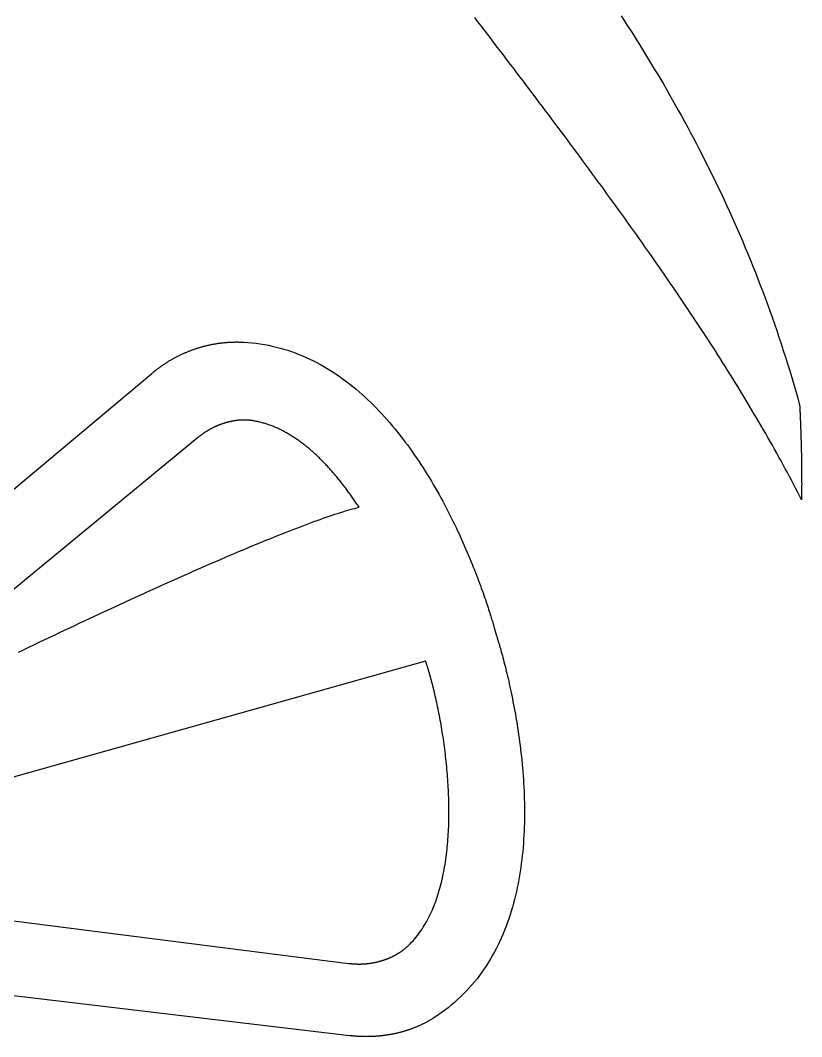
# Model space of a CAD drawing. Extents: x 5 to 105, y 2 to 136.
# Drawn here: x 16.6 to 26.86, y 33.65 to 46.99 of the extents above; entities that cross this region are included whole.
import ezdxf

# ---------------------------------------------------------------- set-up
doc = ezdxf.new("R2010")
doc.units = 0
doc.layers.get('0').update_dxf_attribs({"linetype": 'CONTINUOUS'})

msp = doc.modelspace()

# ---------------------------------------------------------------- linework, layer by layer
at = {"color": 7}
for points in [[(20.9212, 33.6596), (9.5578, 35.0086), (18.3244, 42.357)], [(19.5334, 41.745), (19.5334, 41.7447)], [(18.9178, 41.5067), (13.8303, 37.3148)], [(21.9206, 38.5784), (11.971, 35.7828)], [(11.971, 35.7828), (11.9332, 35.7516), (20.9059, 34.6097)]]:
    msp.add_lwpolyline(points, dxfattribs=at)
for points in [[(26.8579, 40.6983, 0), (26.8319, 40.7492, 0), (26.8057, 40.8001, 0), (26.7793, 40.851, 0), (26.7527, 40.9019, 0), (26.7259, 40.9529, 0), (26.6988, 41.0038, 0), (26.6715, 41.0549, 0), (26.644, 41.1059, 0), (26.6163, 41.157, 0), (26.5884, 41.2081, 0), (26.5603, 41.2592, 0), (26.5319, 41.3104, 0), (26.5034, 41.3616, 0), (26.4746, 41.4128, 0), (26.4456, 41.464, 0), (26.4165, 41.5153, 0), (26.3871, 41.5666, 0), (26.3575, 41.618, 0), (26.3277, 41.6694, 0), (26.2977, 41.7208, 0), (26.2676, 41.7722, 0), (26.2372, 41.8237, 0), (26.2066, 41.8752, 0), (26.1758, 41.9268, 0), (26.1449, 41.9783, 0), (26.1137, 42.03, 0), (26.0824, 42.0816, 0), (26.0509, 42.1333, 0), (26.0192, 42.185, 0), (25.9872, 42.2368, 0), (25.9552, 42.2886, 0), (25.9229, 42.3404, 0), (25.8904, 42.3923, 0), (25.8578, 42.4442, 0), (25.825, 42.4961, 0), (25.792, 42.5481, 0), (25.7588, 42.6001, 0), (25.7255, 42.6522, 0), (25.692, 42.7043, 0), (25.6583, 42.7565, 0), (25.6244, 42.8086, 0), (25.5904, 42.8609, 0), (25.5562, 42.9131, 0), (25.5218, 42.9654, 0), (25.4873, 43.0178, 0), (25.4526, 43.0702, 0), (25.4177, 43.1226, 0), (25.3827, 43.1751, 0), (25.3475, 43.2276, 0), (25.3121, 43.2802, 0), (25.2766, 43.3328, 0), (25.241, 43.3854, 0), (25.2051, 43.4381, 0), (25.1692, 43.4908, 0), (25.133, 43.5436, 0), (25.0968, 43.5965, 0), (25.0603, 43.6493, 0), (25.0238, 43.7023, 0), (24.987, 43.7552, 0), (24.9502, 43.8082, 0), (24.9131, 43.8613, 0), (24.876, 43.9144, 0), (24.8387, 43.9676, 0), (24.8012, 44.0208, 0), (24.7637, 44.0741, 0), (24.726, 44.1274, 0), (24.6881, 44.1807, 0), (24.6501, 44.2341, 0), (24.612, 44.2876, 0), (24.5737, 44.3411, 0), (24.5353, 44.3947, 0), (24.4968, 44.4483, 0), (24.4582, 44.5019, 0), (24.4194, 44.5556, 0), (24.3805, 44.6094, 0), (24.3415, 44.6632, 0), (24.3023, 44.7171, 0), (24.263, 44.771, 0), (24.2237, 44.825, 0), (24.1841, 44.879, 0), (24.1445, 44.9331, 0), (24.1048, 44.9873, 0), (24.0649, 45.0415, 0), (24.0249, 45.0957, 0), (23.9848, 45.1501, 0), (23.9446, 45.2044, 0), (23.9043, 45.2588, 0), (23.8639, 45.3133, 0), (23.8234, 45.3679, 0), (23.7828, 45.4225, 0), (23.742, 45.4771, 0), (23.7012, 45.5318, 0), (23.6602, 45.5866, 0), (23.6192, 45.6415, 0), (23.5781, 45.6963, 0), (23.5368, 45.7513, 0), (23.4955, 45.8063, 0), (23.4541, 45.8614, 0), (23.4125, 45.9165, 0), (23.3709, 45.9717, 0), (23.3292, 46.027, 0), (23.2874, 46.0823, 0), (23.2455, 46.1377, 0), (23.2035, 46.1931, 0), (23.1615, 46.2487, 0), (23.1193, 46.3042, 0), (23.0771, 46.3599, 0), (23.0348, 46.4156, 0), (22.9924, 46.4713, 0), (22.9499, 46.5272, 0), (22.9074, 46.5831, 0), (22.8648, 46.639, 0), (22.8221, 46.6951, 0), (22.7793, 46.7512, 0), (22.7364, 46.8073, 0), (22.6935, 46.8636, 0), (22.6505, 46.9199, 0), (22.6075, 46.9762, 0), (22.5644, 47.0327, 0)], [(24.4885, 47.0512, 0), (24.5287, 46.9895, 0), (24.5688, 46.9275, 0), (24.609, 46.865, 0), (24.6491, 46.8021, 0), (24.6891, 46.7387, 0), (24.7291, 46.675, 0), (24.7691, 46.6108, 0), (24.809, 46.5462, 0), (24.8488, 46.4812, 0), (24.8886, 46.4157, 0), (24.9282, 46.3498, 0), (24.9678, 46.2835, 0), (25.0073, 46.2168, 0), (25.0467, 46.1496, 0), (25.086, 46.082, 0), (25.1252, 46.0139, 0), (25.1643, 45.9454, 0), (25.2032, 45.8765, 0), (25.242, 45.8072, 0), (25.2807, 45.7374, 0), (25.3193, 45.6671, 0), (25.3577, 45.5964, 0), (25.3959, 45.5253, 0), (25.434, 45.4537, 0), (25.4719, 45.3817, 0), (25.5096, 45.3092, 0), (25.5472, 45.2363, 0), (25.5846, 45.163, 0), (25.6218, 45.0891, 0), (25.6588, 45.0149, 0), (25.6956, 44.9401, 0), (25.7321, 44.865, 0), (25.7685, 44.7893, 0), (25.8047, 44.7133, 0), (25.8406, 44.6367, 0), (25.8763, 44.5597, 0), (25.9117, 44.4823, 0), (25.9469, 44.4043, 0), (25.9818, 44.3259, 0), (26.0165, 44.2471, 0), (26.0509, 44.1678, 0), (26.0851, 44.088, 0), (26.119, 44.0078, 0), (26.1526, 43.927, 0), (26.1859, 43.8459, 0), (26.2189, 43.7642, 0), (26.2516, 43.6821, 0), (26.2839, 43.5995, 0), (26.316, 43.5164, 0), (26.3478, 43.4329, 0), (26.3792, 43.3488, 0), (26.4103, 43.2643, 0), (26.4411, 43.1794, 0), (26.4715, 43.0939, 0), (26.5015, 43.008, 0), (26.5312, 42.9215, 0), (26.5606, 42.8346, 0), (26.5895, 42.7472, 0), (26.6181, 42.6594, 0), (26.6463, 42.571, 0), (26.6742, 42.4821, 0), (26.7016, 42.3928, 0), (26.7286, 42.303, 0), (26.7552, 42.2126, 0), (26.7814, 42.1218, 0), (26.8072, 42.0305, 0), (26.8326, 41.9387, 0)], [(18.3244, 42.357, 0), (18.3322, 42.3635, 0), (18.3401, 42.37, 0), (18.348, 42.3764, 0), (18.3559, 42.3828, 0), (18.3638, 42.3891, 0), (18.3718, 42.3954, 0), (18.3798, 42.4016, 0), (18.3878, 42.4078, 0), (18.3959, 42.4139, 0), (18.4039, 42.42, 0), (18.412, 42.426, 0), (18.4202, 42.432, 0), (18.4283, 42.4379, 0), (18.4365, 42.4438, 0), (18.4447, 42.4496, 0), (18.453, 42.4554, 0), (18.4612, 42.4611, 0), (18.4695, 42.4668, 0), (18.4779, 42.4724, 0), (18.4862, 42.478, 0), (18.4946, 42.4835, 0), (18.503, 42.489, 0), (18.5114, 42.4944, 0), (18.5198, 42.4998, 0), (18.5283, 42.5051, 0), (18.5368, 42.5104, 0), (18.5453, 42.5156, 0), (18.5538, 42.5208, 0), (18.5624, 42.5259, 0), (18.571, 42.531, 0), (18.5796, 42.536, 0), (18.5882, 42.541, 0), (18.5968, 42.5459, 0), (18.6055, 42.5508, 0), (18.6142, 42.5556, 0), (18.6229, 42.5603, 0), (18.6316, 42.565, 0), (18.6404, 42.5697, 0), (18.6492, 42.5743, 0), (18.658, 42.5788, 0), (18.6668, 42.5833, 0), (18.6756, 42.5878, 0), (18.6845, 42.5922, 0), (18.6934, 42.5965, 0), (18.7023, 42.6008, 0), (18.7112, 42.6051, 0), (18.7201, 42.6093, 0), (18.7291, 42.6134, 0), (18.738, 42.6175, 0), (18.747, 42.6215, 0), (18.756, 42.6255, 0), (18.7651, 42.6294, 0), (18.7741, 42.6333, 0), (18.7832, 42.6371, 0), (18.7922, 42.6409, 0), (18.8013, 42.6446, 0), (18.8105, 42.6483, 0), (18.8196, 42.6519, 0), (18.8287, 42.6554, 0), (18.8379, 42.6589, 0), (18.8471, 42.6624, 0), (18.8563, 42.6658, 0), (18.8655, 42.6691, 0), (18.8747, 42.6724, 0), (18.8839, 42.6756, 0), (18.8932, 42.6788, 0), (18.9024, 42.682, 0), (18.9117, 42.685, 0), (18.921, 42.6881, 0), (18.9303, 42.691, 0), (18.9396, 42.6939, 0), (18.949, 42.6968, 0), (18.9583, 42.6996, 0), (18.9677, 42.7024, 0), (18.9771, 42.7051, 0), (18.9864, 42.7077, 0), (18.9958, 42.7103, 0), (19.0052, 42.7128, 0), (19.0147, 42.7153, 0), (19.0241, 42.7177, 0), (19.0335, 42.7201, 0), (19.043, 42.7224, 0), (19.0525, 42.7247, 0), (19.0619, 42.7269, 0), (19.0714, 42.729, 0), (19.0809, 42.7311, 0), (19.0904, 42.7332, 0), (19.0999, 42.7352, 0), (19.1095, 42.7371, 0), (19.119, 42.739, 0), (19.1285, 42.7408, 0), (19.1381, 42.7426, 0), (19.1477, 42.7443, 0), (19.1572, 42.7459, 0), (19.1668, 42.7475, 0), (19.1764, 42.7491, 0), (19.186, 42.7506, 0), (19.1956, 42.752, 0), (19.2052, 42.7534, 0), (19.2148, 42.7547, 0), (19.2244, 42.756, 0), (19.234, 42.7572, 0), (19.2437, 42.7584, 0), (19.2533, 42.7595, 0), (19.263, 42.7605, 0), (19.2726, 42.7615, 0), (19.2823, 42.7624, 0), (19.2919, 42.7633, 0), (19.3016, 42.7641, 0), (19.3112, 42.7649, 0), (19.3209, 42.7656, 0), (19.3306, 42.7662, 0), (19.3403, 42.7668, 0), (19.35, 42.7674, 0), (19.3597, 42.7678, 0), (19.3693, 42.7683, 0), (19.379, 42.7686, 0), (19.3887, 42.7689, 0), (19.3984, 42.7692, 0), (19.4081, 42.7694, 0), (19.4178, 42.7695, 0), (19.4275, 42.7696, 0), (19.4373, 42.7696, 0), (19.447, 42.7696, 0), (19.4567, 42.7695, 0), (19.4664, 42.7693, 0), (19.4761, 42.7691, 0)], [(19.4761, 42.7691, 0), (19.5317, 42.7669, 0), (19.5869, 42.7634, 0), (19.6415, 42.7586, 0), (19.6956, 42.7525, 0), (19.7492, 42.7451, 0), (19.8023, 42.7365, 0), (19.8548, 42.7267, 0), (19.9069, 42.7158, 0), (19.9585, 42.7036, 0), (20.0095, 42.6903, 0), (20.06, 42.6759, 0), (20.1101, 42.6604, 0), (20.1596, 42.6437, 0), (20.2086, 42.6261, 0), (20.2571, 42.6073, 0), (20.3051, 42.5876, 0), (20.3526, 42.5669, 0), (20.3997, 42.5451, 0), (20.4462, 42.5225, 0), (20.4922, 42.4989, 0), (20.5378, 42.4743, 0), (20.5828, 42.4489, 0), (20.6274, 42.4226, 0), (20.6714, 42.3955, 0), (20.715, 42.3675, 0), (20.7581, 42.3387, 0), (20.8007, 42.3091, 0), (20.8428, 42.2788, 0), (20.8844, 42.2477, 0), (20.9256, 42.2159, 0), (20.9663, 42.1834, 0), (21.0064, 42.1502, 0), (21.0462, 42.1163, 0), (21.0854, 42.0818, 0), (21.1241, 42.0467, 0), (21.1624, 42.011, 0), (21.2002, 41.9747, 0), (21.2376, 41.9378, 0), (21.2745, 41.9004, 0), (21.3108, 41.8625, 0), (21.3468, 41.8241, 0), (21.3822, 41.7852, 0), (21.4172, 41.7459, 0), (21.4518, 41.7061, 0), (21.4858, 41.666, 0), (21.5195, 41.6254, 0), (21.5526, 41.5845, 0), (21.5853, 41.5433, 0), (21.6175, 41.5017, 0), (21.6493, 41.4598, 0), (21.6806, 41.4176, 0), (21.7115, 41.3752, 0), (21.7419, 41.3325, 0), (21.7719, 41.2896, 0), (21.8014, 41.2465, 0), (21.8305, 41.2032, 0), (21.8591, 41.1598, 0), (21.8872, 41.1163, 0), (21.915, 41.0726, 0), (21.9422, 41.0288, 0), (21.9691, 40.985, 0), (21.9955, 40.9411, 0), (22.0214, 40.8972, 0), (22.047, 40.8533, 0), (22.072, 40.8094, 0), (22.0967, 40.7655, 0), (22.1209, 40.7217, 0), (22.1447, 40.6779, 0), (22.168, 40.6343, 0), (22.191, 40.5908, 0), (22.2134, 40.5474, 0), (22.2355, 40.5042, 0), (22.2571, 40.4611, 0), (22.2783, 40.4183, 0), (22.2991, 40.3757, 0), (22.3195, 40.3333, 0), (22.3394, 40.2912, 0), (22.3589, 40.2494, 0), (22.378, 40.2079, 0), (22.3967, 40.1667, 0), (22.415, 40.1259, 0), (22.4328, 40.0854, 0), (22.4503, 40.0453, 0), (22.4673, 40.0057, 0), (22.4839, 39.9665, 0), (22.5001, 39.9277, 0), (22.5159, 39.8895, 0), (22.5313, 39.8517, 0), (22.5462, 39.8144, 0), (22.5608, 39.7777, 0), (22.575, 39.7415, 0), (22.5887, 39.706, 0), (22.6021, 39.671, 0), (22.6151, 39.6366, 0), (22.6276, 39.6029, 0), (22.6398, 39.5699, 0), (22.6516, 39.5376, 0), (22.6629, 39.5059, 0), (22.6739, 39.475, 0), (22.6845, 39.4449, 0), (22.6947, 39.4155, 0), (22.7045, 39.3869, 0), (22.714, 39.3591, 0), (22.723, 39.3322, 0), (22.7316, 39.3061, 0), (22.7399, 39.2809, 0), (22.7478, 39.2566, 0), (22.7553, 39.2332, 0), (22.7624, 39.2108, 0), (22.7692, 39.1893, 0), (22.7755, 39.1688, 0), (22.7815, 39.1494, 0), (22.7871, 39.1309, 0), (22.7924, 39.1135, 0), (22.7972, 39.0971, 0), (22.8017, 39.0819, 0), (22.8058, 39.0677, 0), (22.8096, 39.0547, 0), (22.813, 39.0429, 0), (22.816, 39.0322, 0), (22.8186, 39.0227, 0), (22.8209, 39.0144, 0), (22.8229, 39.0074, 0), (22.8244, 39.0016, 0), (22.8256, 38.9971, 0), (22.8265, 38.9939, 0), (22.827, 38.992, 0)], [(26.8326, 41.9387, 0), (26.8331, 41.9278, 0), (26.8336, 41.9169, 0), (26.8342, 41.906, 0), (26.8347, 41.8951, 0), (26.8352, 41.8842, 0), (26.8357, 41.8734, 0), (26.8362, 41.8626, 0), (26.8367, 41.8518, 0), (26.8372, 41.841, 0), (26.8377, 41.8303, 0), (26.8382, 41.8195, 0), (26.8386, 41.8088, 0), (26.8391, 41.7981, 0), (26.8396, 41.7875, 0), (26.84, 41.7768, 0), (26.8405, 41.7662, 0), (26.8409, 41.7556, 0), (26.8413, 41.745, 0), (26.8418, 41.7344, 0), (26.8422, 41.7238, 0), (26.8426, 41.7133, 0), (26.843, 41.7028, 0), (26.8434, 41.6923, 0), (26.8438, 41.6818, 0), (26.8442, 41.6714, 0), (26.8446, 41.6609, 0), (26.845, 41.6505, 0), (26.8454, 41.6401, 0), (26.8457, 41.6298, 0), (26.8461, 41.6194, 0), (26.8465, 41.6091, 0), (26.8468, 41.5988, 0), (26.8472, 41.5885, 0), (26.8475, 41.5782, 0), (26.8479, 41.5679, 0), (26.8482, 41.5577, 0), (26.8485, 41.5474, 0), (26.8488, 41.5372, 0), (26.8492, 41.5271, 0), (26.8495, 41.5169, 0), (26.8498, 41.5067, 0), (26.8501, 41.4966, 0), (26.8504, 41.4865, 0), (26.8507, 41.4764, 0), (26.851, 41.4663, 0), (26.8512, 41.4563, 0), (26.8515, 41.4462, 0), (26.8518, 41.4362, 0), (26.852, 41.4262, 0), (26.8523, 41.4162, 0), (26.8526, 41.4063, 0), (26.8528, 41.3963, 0), (26.853, 41.3864, 0), (26.8533, 41.3765, 0), (26.8535, 41.3666, 0), (26.8537, 41.3567, 0), (26.854, 41.3469, 0), (26.8542, 41.337, 0), (26.8544, 41.3272, 0), (26.8546, 41.3174, 0), (26.8548, 41.3076, 0), (26.855, 41.2979, 0), (26.8552, 41.2881, 0), (26.8554, 41.2784, 0), (26.8556, 41.2687, 0), (26.8557, 41.259, 0), (26.8559, 41.2493, 0), (26.8561, 41.2396, 0), (26.8562, 41.23, 0), (26.8564, 41.2204, 0), (26.8565, 41.2107, 0), (26.8567, 41.2012, 0), (26.8568, 41.1916, 0), (26.857, 41.182, 0), (26.8571, 41.1725, 0), (26.8572, 41.1629, 0), (26.8574, 41.1534, 0), (26.8575, 41.1439, 0), (26.8576, 41.1345, 0), (26.8577, 41.125, 0), (26.8578, 41.1156, 0), (26.8579, 41.1061, 0), (26.858, 41.0967, 0), (26.8581, 41.0873, 0), (26.8582, 41.078, 0), (26.8583, 41.0686, 0), (26.8583, 41.0593, 0), (26.8584, 41.0499, 0), (26.8585, 41.0406, 0), (26.8585, 41.0313, 0), (26.8586, 41.0221, 0), (26.8586, 41.0128, 0), (26.8587, 41.0035, 0), (26.8587, 40.9943, 0), (26.8588, 40.9851, 0), (26.8588, 40.9759, 0), (26.8589, 40.9667, 0), (26.8589, 40.9576, 0), (26.8589, 40.9484, 0), (26.8589, 40.9393, 0), (26.8589, 40.9301, 0), (26.8589, 40.921, 0), (26.859, 40.912, 0), (26.859, 40.9029, 0), (26.859, 40.8938, 0), (26.8589, 40.8848, 0), (26.8589, 40.8758, 0), (26.8589, 40.8667, 0), (26.8589, 40.8577, 0), (26.8589, 40.8488, 0), (26.8589, 40.8398, 0), (26.8588, 40.8308, 0), (26.8588, 40.8219, 0), (26.8588, 40.813, 0), (26.8587, 40.8041, 0), (26.8587, 40.7952, 0), (26.8586, 40.7863, 0), (26.8586, 40.7774, 0), (26.8585, 40.7686, 0), (26.8584, 40.7598, 0), (26.8584, 40.7509, 0), (26.8583, 40.7421, 0), (26.8582, 40.7333, 0), (26.8581, 40.7246, 0), (26.8581, 40.7158, 0), (26.858, 40.7071, 0), (26.8579, 40.6983, 0)], [(19.5334, 41.7447, 0), (19.5285, 41.7447, 0), (19.5235, 41.7446, 0), (19.5186, 41.7445, 0), (19.5137, 41.7444, 0), (19.5088, 41.7443, 0), (19.5038, 41.7441, 0), (19.4989, 41.7439, 0), (19.4939, 41.7437, 0), (19.489, 41.7434, 0), (19.484, 41.7431, 0), (19.4791, 41.7427, 0), (19.4741, 41.7424, 0), (19.4691, 41.742, 0), (19.4641, 41.7416, 0), (19.4592, 41.7411, 0), (19.4542, 41.7406, 0), (19.4492, 41.7401, 0), (19.4442, 41.7395, 0), (19.4392, 41.7389, 0), (19.4342, 41.7383, 0), (19.4292, 41.7377, 0), (19.4242, 41.737, 0), (19.4192, 41.7363, 0), (19.4142, 41.7355, 0), (19.4092, 41.7348, 0), (19.4042, 41.734, 0), (19.3992, 41.7331, 0), (19.3942, 41.7323, 0), (19.3892, 41.7314, 0), (19.3841, 41.7305, 0), (19.3791, 41.7295, 0), (19.3741, 41.7285, 0), (19.3691, 41.7275, 0), (19.3641, 41.7265, 0), (19.359, 41.7254, 0), (19.354, 41.7243, 0), (19.349, 41.7232, 0), (19.344, 41.722, 0), (19.339, 41.7208, 0), (19.3339, 41.7196, 0), (19.3289, 41.7183, 0), (19.3239, 41.717, 0), (19.3189, 41.7157, 0), (19.3139, 41.7144, 0), (19.3089, 41.713, 0), (19.3038, 41.7116, 0), (19.2988, 41.7102, 0), (19.2938, 41.7087, 0), (19.2888, 41.7072, 0), (19.2838, 41.7057, 0), (19.2788, 41.7042, 0), (19.2738, 41.7026, 0), (19.2688, 41.701, 0), (19.2638, 41.6994, 0), (19.2588, 41.6977, 0), (19.2538, 41.696, 0), (19.2488, 41.6943, 0), (19.2439, 41.6925, 0), (19.2389, 41.6908, 0), (19.2339, 41.689, 0), (19.2289, 41.6871, 0), (19.224, 41.6853, 0), (19.219, 41.6834, 0), (19.214, 41.6815, 0), (19.2091, 41.6795, 0), (19.2041, 41.6775, 0), (19.1992, 41.6755, 0), (19.1942, 41.6735, 0), (19.1893, 41.6715, 0), (19.1844, 41.6694, 0), (19.1794, 41.6673, 0), (19.1745, 41.6651, 0), (19.1696, 41.663, 0), (19.1647, 41.6608, 0), (19.1598, 41.6585, 0), (19.1549, 41.6563, 0), (19.15, 41.654, 0), (19.1451, 41.6517, 0), (19.1403, 41.6494, 0), (19.1354, 41.647, 0), (19.1305, 41.6446, 0), (19.1257, 41.6422, 0), (19.1209, 41.6398, 0), (19.116, 41.6373, 0), (19.1112, 41.6348, 0), (19.1064, 41.6323, 0), (19.1016, 41.6297, 0), (19.0968, 41.6272, 0), (19.092, 41.6246, 0), (19.0872, 41.6219, 0), (19.0824, 41.6193, 0), (19.0776, 41.6166, 0), (19.0729, 41.6139, 0), (19.0681, 41.6112, 0), (19.0634, 41.6084, 0), (19.0586, 41.6056, 0), (19.0539, 41.6028, 0), (19.0492, 41.6, 0), (19.0445, 41.5971, 0), (19.0398, 41.5942, 0), (19.0352, 41.5913, 0), (19.0305, 41.5884, 0), (19.0258, 41.5854, 0), (19.0212, 41.5824, 0), (19.0166, 41.5794, 0), (19.0119, 41.5764, 0), (19.0073, 41.5733, 0), (19.0027, 41.5702, 0), (18.9981, 41.5671, 0), (18.9936, 41.564, 0), (18.989, 41.5608, 0), (18.9844, 41.5576, 0), (18.9799, 41.5544, 0), (18.9754, 41.5511, 0), (18.9709, 41.5479, 0), (18.9664, 41.5446, 0), (18.9619, 41.5413, 0), (18.9574, 41.5379, 0), (18.953, 41.5346, 0), (18.9485, 41.5312, 0), (18.9441, 41.5277, 0), (18.9397, 41.5243, 0), (18.9353, 41.5208, 0), (18.9309, 41.5174, 0), (18.9265, 41.5138, 0), (18.9222, 41.5103, 0), (18.9178, 41.5067, 0)], [(19.6472, 41.736, 0), (19.6463, 41.7362, 0), (19.6454, 41.7363, 0), (19.6446, 41.7364, 0), (19.6437, 41.7366, 0), (19.6428, 41.7367, 0), (19.6419, 41.7368, 0), (19.641, 41.737, 0), (19.6402, 41.7371, 0), (19.6393, 41.7372, 0), (19.6384, 41.7374, 0), (19.6375, 41.7375, 0), (19.6366, 41.7376, 0), (19.6358, 41.7378, 0), (19.6349, 41.7379, 0), (19.634, 41.738, 0), (19.6331, 41.7381, 0), (19.6322, 41.7383, 0), (19.6313, 41.7384, 0), (19.6305, 41.7385, 0), (19.6296, 41.7386, 0), (19.6287, 41.7387, 0), (19.6278, 41.7389, 0), (19.6269, 41.739, 0), (19.626, 41.7391, 0), (19.6251, 41.7392, 0), (19.6243, 41.7393, 0), (19.6234, 41.7394, 0), (19.6225, 41.7395, 0), (19.6216, 41.7397, 0), (19.6207, 41.7398, 0), (19.6198, 41.7399, 0), (19.6189, 41.74, 0), (19.618, 41.7401, 0), (19.6171, 41.7402, 0), (19.6163, 41.7403, 0), (19.6154, 41.7404, 0), (19.6145, 41.7405, 0), (19.6136, 41.7406, 0), (19.6127, 41.7407, 0), (19.6118, 41.7408, 0), (19.6109, 41.7409, 0), (19.61, 41.741, 0), (19.6091, 41.7411, 0), (19.6082, 41.7412, 0), (19.6073, 41.7413, 0), (19.6064, 41.7414, 0), (19.6056, 41.7414, 0), (19.6047, 41.7415, 0), (19.6038, 41.7416, 0), (19.6029, 41.7417, 0), (19.602, 41.7418, 0), (19.6011, 41.7419, 0), (19.6002, 41.742, 0), (19.5993, 41.742, 0), (19.5984, 41.7421, 0), (19.5975, 41.7422, 0), (19.5966, 41.7423, 0), (19.5957, 41.7424, 0), (19.5948, 41.7424, 0), (19.5939, 41.7425, 0), (19.593, 41.7426, 0), (19.5921, 41.7427, 0), (19.5912, 41.7427, 0), (19.5903, 41.7428, 0), (19.5894, 41.7429, 0), (19.5885, 41.7429, 0), (19.5876, 41.743, 0), (19.5867, 41.7431, 0), (19.5858, 41.7431, 0), (19.5849, 41.7432, 0), (19.584, 41.7433, 0), (19.5831, 41.7433, 0), (19.5822, 41.7434, 0), (19.5813, 41.7434, 0), (19.5804, 41.7435, 0), (19.5795, 41.7436, 0), (19.5786, 41.7436, 0), (19.5777, 41.7437, 0), (19.5768, 41.7437, 0), (19.5759, 41.7438, 0), (19.575, 41.7438, 0), (19.5741, 41.7439, 0), (19.5732, 41.7439, 0), (19.5723, 41.744, 0), (19.5714, 41.744, 0), (19.5705, 41.7441, 0), (19.5696, 41.7441, 0), (19.5687, 41.7442, 0), (19.5678, 41.7442, 0), (19.5669, 41.7443, 0), (19.566, 41.7443, 0), (19.5651, 41.7443, 0), (19.5642, 41.7444, 0), (19.5633, 41.7444, 0), (19.5624, 41.7444, 0), (19.5615, 41.7445, 0), (19.5606, 41.7445, 0), (19.5597, 41.7445, 0), (19.5588, 41.7446, 0), (19.5578, 41.7446, 0), (19.5569, 41.7446, 0), (19.556, 41.7447, 0), (19.5551, 41.7447, 0), (19.5542, 41.7447, 0), (19.5533, 41.7447, 0), (19.5524, 41.7448, 0), (19.5515, 41.7448, 0), (19.5506, 41.7448, 0), (19.5497, 41.7448, 0), (19.5488, 41.7449, 0), (19.5479, 41.7449, 0), (19.547, 41.7449, 0), (19.5461, 41.7449, 0), (19.5452, 41.7449, 0), (19.5443, 41.7449, 0), (19.5434, 41.7449, 0), (19.5424, 41.745, 0), (19.5415, 41.745, 0), (19.5406, 41.745, 0), (19.5397, 41.745, 0), (19.5388, 41.745, 0), (19.5379, 41.745, 0), (19.537, 41.745, 0), (19.5361, 41.745, 0), (19.5352, 41.745, 0), (19.5343, 41.745, 0), (19.5334, 41.745, 0)], [(21.0458, 40.5984, 0), (21.0369, 40.6119, 0), (21.0279, 40.6255, 0), (21.019, 40.639, 0), (21.0099, 40.6525, 0), (21.0009, 40.6659, 0), (20.9918, 40.6793, 0), (20.9827, 40.6926, 0), (20.9735, 40.7059, 0), (20.9643, 40.7191, 0), (20.955, 40.7324, 0), (20.9458, 40.7455, 0), (20.9365, 40.7586, 0), (20.9271, 40.7717, 0), (20.9177, 40.7847, 0), (20.9083, 40.7977, 0), (20.8988, 40.8106, 0), (20.8893, 40.8235, 0), (20.8798, 40.8363, 0), (20.8702, 40.8491, 0), (20.8606, 40.8618, 0), (20.851, 40.8745, 0), (20.8413, 40.8871, 0), (20.8316, 40.8996, 0), (20.8219, 40.9121, 0), (20.8121, 40.9246, 0), (20.8023, 40.937, 0), (20.7924, 40.9493, 0), (20.7826, 40.9615, 0), (20.7726, 40.9737, 0), (20.7627, 40.9859, 0), (20.7527, 40.998, 0), (20.7427, 41.01, 0), (20.7326, 41.0219, 0), (20.7225, 41.0338, 0), (20.7124, 41.0456, 0), (20.7022, 41.0574, 0), (20.692, 41.0691, 0), (20.6818, 41.0807, 0), (20.6715, 41.0922, 0), (20.6613, 41.1037, 0), (20.6509, 41.1151, 0), (20.6406, 41.1264, 0), (20.6302, 41.1377, 0), (20.6197, 41.1489, 0), (20.6093, 41.16, 0), (20.5988, 41.171, 0), (20.5882, 41.182, 0), (20.5777, 41.1929, 0), (20.5671, 41.2037, 0), (20.5565, 41.2144, 0), (20.5458, 41.2251, 0), (20.5351, 41.2356, 0), (20.5244, 41.2461, 0), (20.5136, 41.2565, 0), (20.5028, 41.2668, 0), (20.492, 41.2771, 0), (20.4811, 41.2872, 0), (20.4703, 41.2973, 0), (20.4593, 41.3073, 0), (20.4484, 41.3172, 0), (20.4374, 41.327, 0), (20.4264, 41.3367, 0), (20.4153, 41.3463, 0), (20.4043, 41.3558, 0), (20.3932, 41.3653, 0), (20.382, 41.3746, 0), (20.3708, 41.3839, 0), (20.3596, 41.393, 0), (20.3484, 41.4021, 0), (20.3371, 41.4111, 0), (20.3258, 41.42, 0), (20.3145, 41.4287, 0), (20.3032, 41.4374, 0), (20.2918, 41.446, 0), (20.2804, 41.4545, 0), (20.2689, 41.4629, 0), (20.2574, 41.4711, 0), (20.2459, 41.4793, 0), (20.2344, 41.4874, 0), (20.2228, 41.4953, 0), (20.2112, 41.5032, 0), (20.1996, 41.5109, 0), (20.1879, 41.5186, 0), (20.1763, 41.5261, 0), (20.1645, 41.5336, 0), (20.1528, 41.5409, 0), (20.141, 41.5481, 0), (20.1292, 41.5552, 0), (20.1174, 41.5622, 0), (20.1055, 41.569, 0), (20.0936, 41.5758, 0), (20.0817, 41.5825, 0), (20.0698, 41.589, 0), (20.0578, 41.5954, 0), (20.0458, 41.6017, 0), (20.0337, 41.6079, 0), (20.0217, 41.6139, 0), (20.0096, 41.6199, 0), (19.9975, 41.6257, 0), (19.9853, 41.6314, 0), (19.9732, 41.6369, 0), (19.961, 41.6424, 0), (19.9487, 41.6477, 0), (19.9365, 41.6529, 0), (19.9242, 41.658, 0), (19.9119, 41.6629, 0), (19.8995, 41.6678, 0), (19.8872, 41.6724, 0), (19.8748, 41.677, 0), (19.8624, 41.6814, 0), (19.8499, 41.6857, 0), (19.8374, 41.6899, 0), (19.8249, 41.6939, 0), (19.8124, 41.6978, 0), (19.7999, 41.7016, 0), (19.7873, 41.7052, 0), (19.7747, 41.7087, 0), (19.762, 41.7121, 0), (19.7494, 41.7153, 0), (19.7367, 41.7184, 0), (19.724, 41.7213, 0), (19.7112, 41.7241, 0), (19.6985, 41.7268, 0), (19.6857, 41.7293, 0), (19.6729, 41.7317, 0), (19.66, 41.7339, 0), (19.6472, 41.736, 0)], [(16.5741, 38.6965, 0), (16.6412, 38.7288, 0), (16.7084, 38.7611, 0), (16.7757, 38.7933, 0), (16.8429, 38.8254, 0), (16.9102, 38.8575, 0), (16.9775, 38.8896, 0), (17.0448, 38.9215, 0), (17.112, 38.9534, 0), (17.1792, 38.9852, 0), (17.2463, 39.0169, 0), (17.3134, 39.0485, 0), (17.3804, 39.08, 0), (17.4473, 39.1113, 0), (17.5141, 39.1426, 0), (17.5807, 39.1737, 0), (17.6473, 39.2047, 0), (17.7136, 39.2355, 0), (17.7798, 39.2662, 0), (17.8459, 39.2967, 0), (17.9117, 39.3271, 0), (17.9773, 39.3573, 0), (18.0427, 39.3873, 0), (18.1079, 39.4171, 0), (18.1728, 39.4467, 0), (18.2375, 39.4762, 0), (18.3019, 39.5054, 0), (18.366, 39.5344, 0), (18.4297, 39.5632, 0), (18.4932, 39.5918, 0), (18.5564, 39.6201, 0), (18.6192, 39.6482, 0), (18.6816, 39.676, 0), (18.7437, 39.7036, 0), (18.8054, 39.7309, 0), (18.8667, 39.758, 0), (18.9276, 39.7848, 0), (18.988, 39.8113, 0), (19.0481, 39.8375, 0), (19.1076, 39.8634, 0), (19.1667, 39.889, 0), (19.2253, 39.9143, 0), (19.2835, 39.9393, 0), (19.3411, 39.9639, 0), (19.3982, 39.9883, 0), (19.4547, 40.0123, 0), (19.5107, 40.0359, 0), (19.5662, 40.0592, 0), (19.6211, 40.0821, 0), (19.6753, 40.1047, 0), (19.729, 40.1269, 0), (19.7821, 40.1487, 0), (19.8345, 40.1701, 0), (19.8863, 40.1911, 0), (19.9374, 40.2118, 0), (19.9878, 40.232, 0), (20.0376, 40.2518, 0), (20.0867, 40.2712, 0), (20.135, 40.2901, 0), (20.1827, 40.3086, 0), (20.2295, 40.3267, 0), (20.2757, 40.3443, 0), (20.321, 40.3615, 0), (20.3656, 40.3782, 0), (20.4094, 40.3945, 0), (20.4524, 40.4102, 0), (20.4945, 40.4255, 0), (20.5358, 40.4403, 0), (20.5763, 40.4546, 0), (20.6159, 40.4683, 0), (20.6546, 40.4816, 0), (20.6924, 40.4944, 0), (20.7294, 40.5066, 0), (20.7654, 40.5183, 0), (20.8004, 40.5294, 0), (20.8346, 40.54, 0), (20.8677, 40.5501, 0), (20.8999, 40.5596, 0), (20.9311, 40.5685, 0), (20.9613, 40.5768, 0), (20.9905, 40.5846, 0), (21.0187, 40.5918, 0), (21.0458, 40.5984, 0)], [(22.827, 38.992, 0), (22.8271, 38.9916, 0), (22.8272, 38.9912, 0), (22.8272, 38.9908, 0), (22.8273, 38.9904, 0), (22.8274, 38.99, 0), (22.8275, 38.9896, 0), (22.8276, 38.9893, 0), (22.8277, 38.9889, 0), (22.8278, 38.9885, 0), (22.8279, 38.9881, 0), (22.828, 38.9877, 0), (22.8281, 38.9873, 0), (22.8282, 38.9869, 0), (22.8284, 38.9865, 0), (22.8285, 38.9861, 0), (22.8286, 38.9857, 0), (22.8287, 38.9853, 0), (22.8288, 38.9849, 0), (22.8289, 38.9845, 0), (22.829, 38.9841, 0), (22.8291, 38.9837, 0), (22.8292, 38.9833, 0), (22.8293, 38.9829, 0), (22.8294, 38.9825, 0), (22.8295, 38.9821, 0), (22.8296, 38.9817, 0), (22.8298, 38.9813, 0), (22.8299, 38.9809, 0), (22.83, 38.9805, 0), (22.8301, 38.9801, 0), (22.8302, 38.9797, 0), (22.8303, 38.9793, 0), (22.8304, 38.9789, 0), (22.8305, 38.9785, 0), (22.8307, 38.9781, 0), (22.8308, 38.9777, 0), (22.8309, 38.9773, 0), (22.831, 38.9769, 0), (22.8311, 38.9765, 0), (22.8312, 38.9761, 0), (22.8314, 38.9757, 0), (22.8315, 38.9753, 0), (22.8316, 38.9749, 0), (22.8317, 38.9745, 0), (22.8318, 38.9741, 0), (22.832, 38.9737, 0), (22.8321, 38.9733, 0), (22.8322, 38.9728, 0), (22.8323, 38.9724, 0), (22.8324, 38.972, 0), (22.8326, 38.9716, 0), (22.8327, 38.9712, 0), (22.8328, 38.9708, 0), (22.8329, 38.9704, 0), (22.833, 38.97, 0), (22.8332, 38.9696, 0), (22.8333, 38.9692, 0), (22.8334, 38.9688, 0), (22.8335, 38.9684, 0), (22.8337, 38.968, 0), (22.8338, 38.9676, 0), (22.8339, 38.9672, 0), (22.834, 38.9668, 0), (22.8342, 38.9664, 0), (22.8343, 38.966, 0), (22.8344, 38.9656, 0), (22.8345, 38.9652, 0), (22.8347, 38.9648, 0), (22.8348, 38.9644, 0), (22.8349, 38.964, 0), (22.835, 38.9636, 0), (22.8352, 38.9632, 0), (22.8353, 38.9628, 0), (22.8354, 38.9624, 0), (22.8355, 38.962, 0), (22.8357, 38.9616, 0), (22.8358, 38.9612, 0), (22.8359, 38.9608, 0), (22.836, 38.9604, 0), (22.8362, 38.96, 0), (22.8363, 38.9596, 0), (22.8364, 38.9592, 0), (22.8366, 38.9588, 0), (22.8367, 38.9584, 0), (22.8368, 38.958, 0), (22.8369, 38.9576, 0), (22.8371, 38.9572, 0), (22.8372, 38.9568, 0), (22.8373, 38.9564, 0), (22.8374, 38.956, 0), (22.8376, 38.9556, 0), (22.8377, 38.9552, 0), (22.8378, 38.9548, 0), (22.838, 38.9544, 0), (22.8381, 38.954, 0), (22.8382, 38.9536, 0), (22.8383, 38.9532, 0), (22.8385, 38.9529, 0), (22.8386, 38.9525, 0), (22.8387, 38.9521, 0), (22.8388, 38.9517, 0), (22.839, 38.9513, 0), (22.8391, 38.9509, 0), (22.8392, 38.9505, 0), (22.8393, 38.9501, 0), (22.8395, 38.9497, 0), (22.8396, 38.9493, 0), (22.8397, 38.9489, 0), (22.8398, 38.9485, 0), (22.84, 38.9481, 0), (22.8401, 38.9477, 0), (22.8402, 38.9473, 0), (22.8403, 38.947, 0), (22.8405, 38.9466, 0), (22.8406, 38.9462, 0), (22.8407, 38.9458, 0), (22.8408, 38.9454, 0), (22.841, 38.945, 0), (22.8411, 38.9446, 0), (22.8412, 38.9442, 0), (22.8413, 38.9438, 0), (22.8415, 38.9435, 0), (22.8416, 38.9431, 0), (22.8417, 38.9427, 0), (22.8418, 38.9423, 0), (22.8419, 38.9419, 0), (22.8421, 38.9415, 0)], [(22.8421, 38.9415, 0), (22.8426, 38.94, 0), (22.8435, 38.9371, 0), (22.8449, 38.9328, 0), (22.8467, 38.9273, 0), (22.8489, 38.9205, 0), (22.8515, 38.9124, 0), (22.8545, 38.903, 0), (22.8578, 38.8924, 0), (22.8615, 38.8806, 0), (22.8655, 38.8676, 0), (22.8698, 38.8534, 0), (22.8745, 38.8381, 0), (22.8794, 38.8216, 0), (22.8846, 38.8039, 0), (22.8901, 38.7852, 0), (22.8958, 38.7654, 0), (22.9018, 38.7444, 0), (22.908, 38.7225, 0), (22.9144, 38.6994, 0), (22.921, 38.6754, 0), (22.9278, 38.6503, 0), (22.9348, 38.6243, 0), (22.942, 38.5973, 0), (22.9493, 38.5693, 0), (22.9567, 38.5404, 0), (22.9643, 38.5106, 0), (22.9719, 38.4798, 0), (22.9797, 38.4482, 0), (22.9875, 38.4158, 0), (22.9955, 38.3824, 0), (23.0034, 38.3483, 0), (23.0115, 38.3133, 0), (23.0195, 38.2776, 0), (23.0276, 38.241, 0), (23.0356, 38.2037, 0), (23.0437, 38.1657, 0), (23.0518, 38.127, 0), (23.0598, 38.0875, 0), (23.0677, 38.0473, 0), (23.0756, 38.0065, 0), (23.0834, 37.965, 0), (23.0912, 37.9229, 0), (23.0988, 37.8802, 0), (23.1063, 37.8369, 0), (23.1137, 37.7929, 0), (23.121, 37.7485, 0), (23.1281, 37.7034, 0), (23.135, 37.6579, 0), (23.1417, 37.6118, 0), (23.1483, 37.5653, 0), (23.1546, 37.5182, 0), (23.1608, 37.4707, 0), (23.1667, 37.4228, 0), (23.1723, 37.3744, 0), (23.1777, 37.3257, 0), (23.1828, 37.2765, 0), (23.1877, 37.227, 0), (23.1922, 37.1771, 0), (23.1964, 37.1269, 0), (23.2003, 37.0764, 0), (23.2039, 37.0255, 0), (23.2071, 36.9744, 0), (23.2099, 36.9231, 0), (23.2124, 36.8714, 0), (23.2145, 36.8196, 0), (23.2161, 36.7675, 0), (23.2174, 36.7153, 0), (23.2182, 36.6628, 0), (23.2186, 36.6103, 0), (23.2185, 36.5575, 0), (23.218, 36.5047, 0), (23.2169, 36.4517, 0), (23.2154, 36.3987, 0), (23.2133, 36.3456, 0), (23.2108, 36.2924, 0), (23.2077, 36.2392, 0), (23.204, 36.186, 0), (23.1998, 36.1328, 0), (23.195, 36.0796, 0), (23.1897, 36.0264, 0), (23.1837, 35.9733, 0), (23.1771, 35.9203, 0), (23.1699, 35.8673, 0), (23.162, 35.8145, 0), (23.1535, 35.7618, 0), (23.1443, 35.7092, 0), (23.1344, 35.6568, 0), (23.1239, 35.6046, 0), (23.1126, 35.5526, 0), (23.1006, 35.5007, 0), (23.0879, 35.4491, 0), (23.0744, 35.3978, 0), (23.0602, 35.3467, 0), (23.0452, 35.2959, 0), (23.0294, 35.2454, 0), (23.0128, 35.1953, 0), (22.9954, 35.1454, 0), (22.9771, 35.096, 0), (22.9581, 35.0469, 0), (22.9381, 34.9981, 0), (22.9174, 34.9498, 0), (22.8957, 34.9019, 0), (22.8731, 34.8545, 0), (22.8497, 34.8075, 0), (22.8253, 34.761, 0), (22.8, 34.715, 0), (22.7737, 34.6695, 0), (22.7465, 34.6246, 0), (22.7183, 34.5802, 0), (22.6891, 34.5363, 0), (22.6589, 34.4931, 0), (22.6277, 34.4504, 0), (22.5955, 34.4084, 0), (22.5623, 34.367, 0), (22.528, 34.3262, 0), (22.4926, 34.2862, 0), (22.4562, 34.2468, 0), (22.4187, 34.2081, 0), (22.38, 34.1702, 0), (22.3403, 34.133, 0), (22.2994, 34.0965, 0), (22.2574, 34.0609, 0), (22.2142, 34.026, 0), (22.1699, 33.992, 0), (22.1243, 33.9587, 0), (22.0776, 33.9264, 0), (22.0297, 33.8949, 0)], [(21.9236, 38.5675, 0), (21.9235, 38.5676, 0), (21.9235, 38.5676, 0), (21.9235, 38.5677, 0), (21.9235, 38.5678, 0), (21.9234, 38.5679, 0), (21.9234, 38.568, 0), (21.9234, 38.5681, 0), (21.9234, 38.5682, 0), (21.9233, 38.5683, 0), (21.9233, 38.5684, 0), (21.9233, 38.5685, 0), (21.9233, 38.5686, 0), (21.9232, 38.5687, 0), (21.9232, 38.5687, 0), (21.9232, 38.5688, 0), (21.9232, 38.5689, 0), (21.9232, 38.569, 0), (21.9231, 38.5691, 0), (21.9231, 38.5692, 0), (21.9231, 38.5693, 0), (21.9231, 38.5694, 0), (21.923, 38.5695, 0), (21.923, 38.5695, 0), (21.923, 38.5696, 0), (21.923, 38.5697, 0), (21.9229, 38.5698, 0), (21.9229, 38.5699, 0), (21.9229, 38.57, 0), (21.9229, 38.5701, 0), (21.9228, 38.5702, 0), (21.9228, 38.5702, 0), (21.9228, 38.5703, 0), (21.9228, 38.5704, 0), (21.9227, 38.5705, 0), (21.9227, 38.5706, 0), (21.9227, 38.5707, 0), (21.9227, 38.5707, 0), (21.9227, 38.5708, 0), (21.9226, 38.5709, 0), (21.9226, 38.571, 0), (21.9226, 38.5711, 0), (21.9226, 38.5712, 0), (21.9225, 38.5713, 0), (21.9225, 38.5713, 0), (21.9225, 38.5714, 0), (21.9225, 38.5715, 0), (21.9224, 38.5716, 0), (21.9224, 38.5717, 0), (21.9224, 38.5718, 0), (21.9224, 38.5718, 0), (21.9223, 38.5719, 0), (21.9223, 38.572, 0), (21.9223, 38.5721, 0), (21.9223, 38.5722, 0), (21.9223, 38.5722, 0), (21.9222, 38.5723, 0), (21.9222, 38.5724, 0), (21.9222, 38.5725, 0), (21.9222, 38.5726, 0), (21.9221, 38.5727, 0), (21.9221, 38.5727, 0), (21.9221, 38.5728, 0), (21.9221, 38.5729, 0), (21.922, 38.573, 0), (21.922, 38.5731, 0), (21.922, 38.5732, 0), (21.922, 38.5732, 0), (21.9219, 38.5733, 0), (21.9219, 38.5734, 0), (21.9219, 38.5735, 0), (21.9219, 38.5736, 0), (21.9219, 38.5736, 0), (21.9218, 38.5737, 0), (21.9218, 38.5738, 0), (21.9218, 38.5739, 0), (21.9218, 38.574, 0), (21.9217, 38.5741, 0), (21.9217, 38.5741, 0), (21.9217, 38.5742, 0), (21.9217, 38.5743, 0), (21.9216, 38.5744, 0), (21.9216, 38.5745, 0), (21.9216, 38.5746, 0), (21.9216, 38.5746, 0), (21.9215, 38.5747, 0), (21.9215, 38.5748, 0), (21.9215, 38.5749, 0), (21.9215, 38.575, 0), (21.9215, 38.5751, 0), (21.9214, 38.5751, 0), (21.9214, 38.5752, 0), (21.9214, 38.5753, 0), (21.9214, 38.5754, 0), (21.9213, 38.5755, 0), (21.9213, 38.5756, 0), (21.9213, 38.5756, 0), (21.9213, 38.5757, 0), (21.9212, 38.5758, 0), (21.9212, 38.5759, 0), (21.9212, 38.576, 0), (21.9212, 38.5761, 0), (21.9211, 38.5761, 0), (21.9211, 38.5762, 0), (21.9211, 38.5763, 0), (21.9211, 38.5764, 0), (21.921, 38.5765, 0), (21.921, 38.5766, 0), (21.921, 38.5767, 0), (21.921, 38.5768, 0), (21.921, 38.5768, 0), (21.9209, 38.5769, 0), (21.9209, 38.577, 0), (21.9209, 38.5771, 0), (21.9209, 38.5772, 0), (21.9208, 38.5773, 0), (21.9208, 38.5774, 0), (21.9208, 38.5775, 0), (21.9208, 38.5775, 0), (21.9207, 38.5776, 0), (21.9207, 38.5777, 0), (21.9207, 38.5778, 0), (21.9207, 38.5779, 0), (21.9206, 38.578, 0), (21.9206, 38.5781, 0), (21.9206, 38.5782, 0), (21.9206, 38.5783, 0), (21.9206, 38.5784, 0)], [(21.6976, 34.8476, 0), (21.717, 34.8669, 0), (21.736, 34.8866, 0), (21.7545, 34.9067, 0), (21.7727, 34.9273, 0), (21.7904, 34.9484, 0), (21.8077, 34.9699, 0), (21.8246, 34.9918, 0), (21.8411, 35.0142, 0), (21.8572, 35.0369, 0), (21.8729, 35.0601, 0), (21.8882, 35.0837, 0), (21.9031, 35.1077, 0), (21.9176, 35.1321, 0), (21.9317, 35.1568, 0), (21.9455, 35.1819, 0), (21.9589, 35.2074, 0), (21.9719, 35.2333, 0), (21.9845, 35.2595, 0), (21.9968, 35.286, 0), (22.0087, 35.3129, 0), (22.0202, 35.3401, 0), (22.0314, 35.3676, 0), (22.0422, 35.3955, 0), (22.0527, 35.4236, 0), (22.0628, 35.4521, 0), (22.0726, 35.4808, 0), (22.082, 35.5099, 0), (22.0912, 35.5392, 0), (22.0999, 35.5687, 0), (22.1084, 35.5986, 0), (22.1165, 35.6286, 0), (22.1243, 35.659, 0), (22.1318, 35.6895, 0), (22.139, 35.7203, 0), (22.1459, 35.7514, 0), (22.1524, 35.7826, 0), (22.1587, 35.8141, 0), (22.1646, 35.8457, 0), (22.1703, 35.8776, 0), (22.1756, 35.9096, 0), (22.1807, 35.9418, 0), (22.1855, 35.9742, 0), (22.19, 36.0068, 0), (22.1942, 36.0395, 0), (22.1982, 36.0723, 0), (22.2019, 36.1053, 0), (22.2053, 36.1385, 0), (22.2084, 36.1718, 0), (22.2113, 36.2051, 0), (22.214, 36.2386, 0), (22.2163, 36.2722, 0), (22.2185, 36.3059, 0), (22.2204, 36.3397, 0), (22.222, 36.3736, 0), (22.2234, 36.4076, 0), (22.2245, 36.4416, 0), (22.2255, 36.4757, 0), (22.2262, 36.5098, 0), (22.2266, 36.544, 0), (22.2269, 36.5782, 0), (22.2269, 36.6124, 0), (22.2267, 36.6467, 0), (22.2264, 36.681, 0), (22.2258, 36.7153, 0), (22.2249, 36.7496, 0), (22.2239, 36.7839, 0), (22.2227, 36.8181, 0), (22.2213, 36.8524, 0), (22.2198, 36.8866, 0), (22.218, 36.9208, 0), (22.216, 36.9549, 0), (22.2139, 36.989, 0), (22.2116, 37.0231, 0), (22.2091, 37.057, 0), (22.2064, 37.0909, 0), (22.2036, 37.1247, 0), (22.2006, 37.1585, 0), (22.1975, 37.1921, 0), (22.1942, 37.2256, 0), (22.1908, 37.259, 0), (22.1872, 37.2923, 0), (22.1834, 37.3255, 0), (22.1795, 37.3585, 0), (22.1755, 37.3914, 0), (22.1714, 37.4242, 0), (22.1671, 37.4568, 0), (22.1627, 37.4892, 0), (22.1582, 37.5215, 0), (22.1535, 37.5536, 0), (22.1488, 37.5855, 0), (22.1439, 37.6172, 0), (22.1389, 37.6487, 0), (22.1338, 37.68, 0), (22.1286, 37.7111, 0), (22.1233, 37.7419, 0), (22.118, 37.7725, 0), (22.1125, 37.8029, 0), (22.1069, 37.8331, 0), (22.1013, 37.863, 0), (22.0956, 37.8926, 0), (22.0898, 37.922, 0), (22.0839, 37.9511, 0), (22.0779, 37.9799, 0), (22.0719, 38.0084, 0), (22.0658, 38.0367, 0), (22.0597, 38.0646, 0), (22.0535, 38.0922, 0), (22.0473, 38.1195, 0), (22.041, 38.1464, 0), (22.0347, 38.1731, 0), (22.0283, 38.1994, 0), (22.0219, 38.2253, 0), (22.0154, 38.2509, 0), (22.0089, 38.2761, 0), (22.0024, 38.301, 0), (21.9959, 38.3254, 0), (21.9894, 38.3495, 0), (21.9828, 38.3732, 0), (21.9762, 38.3965, 0), (21.9696, 38.4194, 0), (21.963, 38.4418, 0), (21.9564, 38.4639, 0), (21.9499, 38.4855, 0), (21.9433, 38.5067, 0), (21.9367, 38.5274, 0), (21.9301, 38.5476, 0), (21.9236, 38.5675, 0)], [(21.044, 34.6007, 0), (21.05, 34.6007, 0), (21.056, 34.6008, 0), (21.062, 34.6009, 0), (21.0679, 34.601, 0), (21.0739, 34.6011, 0), (21.0798, 34.6013, 0), (21.0858, 34.6015, 0), (21.0917, 34.6018, 0), (21.0976, 34.6021, 0), (21.1035, 34.6024, 0), (21.1095, 34.6027, 0), (21.1154, 34.6031, 0), (21.1213, 34.6035, 0), (21.1271, 34.604, 0), (21.133, 34.6045, 0), (21.1389, 34.605, 0), (21.1448, 34.6055, 0), (21.1506, 34.6061, 0), (21.1565, 34.6067, 0), (21.1623, 34.6073, 0), (21.1681, 34.608, 0), (21.174, 34.6087, 0), (21.1798, 34.6094, 0), (21.1856, 34.6102, 0), (21.1914, 34.611, 0), (21.1971, 34.6118, 0), (21.2029, 34.6127, 0), (21.2087, 34.6136, 0), (21.2144, 34.6145, 0), (21.2202, 34.6155, 0), (21.2259, 34.6165, 0), (21.2316, 34.6175, 0), (21.2373, 34.6186, 0), (21.243, 34.6196, 0), (21.2487, 34.6208, 0), (21.2544, 34.6219, 0), (21.26, 34.6231, 0), (21.2657, 34.6243, 0), (21.2713, 34.6255, 0), (21.2769, 34.6268, 0), (21.2825, 34.6281, 0), (21.2881, 34.6294, 0), (21.2937, 34.6308, 0), (21.2993, 34.6322, 0), (21.3048, 34.6336, 0), (21.3104, 34.6351, 0), (21.3159, 34.6365, 0), (21.3214, 34.6381, 0), (21.3269, 34.6396, 0), (21.3324, 34.6412, 0), (21.3379, 34.6428, 0), (21.3433, 34.6444, 0), (21.3488, 34.6461, 0), (21.3542, 34.6478, 0), (21.3596, 34.6495, 0), (21.365, 34.6512, 0), (21.3704, 34.653, 0), (21.3757, 34.6548, 0), (21.3811, 34.6567, 0), (21.3864, 34.6586, 0), (21.3917, 34.6605, 0), (21.397, 34.6624, 0), (21.4023, 34.6644, 0), (21.4076, 34.6663, 0), (21.4128, 34.6684, 0), (21.4181, 34.6704, 0), (21.4233, 34.6725, 0), (21.4285, 34.6746, 0), (21.4337, 34.6767, 0), (21.4388, 34.6789, 0), (21.444, 34.6811, 0), (21.4491, 34.6833, 0), (21.4542, 34.6856, 0), (21.4593, 34.6878, 0), (21.4644, 34.6901, 0), (21.4694, 34.6925, 0), (21.4744, 34.6948, 0), (21.4795, 34.6972, 0), (21.4844, 34.6996, 0), (21.4894, 34.7021, 0), (21.4944, 34.7046, 0), (21.4993, 34.7071, 0), (21.5042, 34.7096, 0), (21.5091, 34.7122, 0), (21.514, 34.7148, 0), (21.5188, 34.7174, 0), (21.5237, 34.72, 0), (21.5285, 34.7227, 0), (21.5333, 34.7254, 0), (21.538, 34.7281, 0), (21.5428, 34.7309, 0), (21.5475, 34.7336, 0), (21.5522, 34.7364, 0), (21.5569, 34.7393, 0), (21.5615, 34.7421, 0), (21.5662, 34.745, 0), (21.5708, 34.7479, 0), (21.5753, 34.7509, 0), (21.5799, 34.7539, 0), (21.5845, 34.7569, 0), (21.589, 34.7599, 0), (21.5935, 34.7629, 0), (21.5979, 34.766, 0), (21.6024, 34.7691, 0), (21.6068, 34.7722, 0), (21.6112, 34.7754, 0), (21.6156, 34.7786, 0), (21.6199, 34.7818, 0), (21.6242, 34.785, 0), (21.6285, 34.7883, 0), (21.6328, 34.7916, 0), (21.6371, 34.7949, 0), (21.6413, 34.7982, 0), (21.6455, 34.8016, 0), (21.6496, 34.805, 0), (21.6538, 34.8084, 0), (21.6579, 34.8118, 0), (21.662, 34.8153, 0), (21.6661, 34.8188, 0), (21.6701, 34.8223, 0), (21.6741, 34.8259, 0), (21.6781, 34.8294, 0), (21.682, 34.833, 0), (21.686, 34.8366, 0), (21.6899, 34.8403, 0), (21.6937, 34.8439, 0), (21.6976, 34.8476, 0)], [(20.9059, 34.6097, 0), (20.9069, 34.6096, 0), (20.908, 34.6094, 0), (20.9091, 34.6093, 0), (20.9102, 34.6092, 0), (20.9113, 34.609, 0), (20.9123, 34.6089, 0), (20.9134, 34.6088, 0), (20.9145, 34.6086, 0), (20.9156, 34.6085, 0), (20.9167, 34.6084, 0), (20.9178, 34.6082, 0), (20.9189, 34.6081, 0), (20.9199, 34.608, 0), (20.921, 34.6079, 0), (20.9221, 34.6077, 0), (20.9232, 34.6076, 0), (20.9243, 34.6075, 0), (20.9254, 34.6074, 0), (20.9265, 34.6072, 0), (20.9275, 34.6071, 0), (20.9286, 34.607, 0), (20.9297, 34.6069, 0), (20.9308, 34.6068, 0), (20.9319, 34.6066, 0), (20.933, 34.6065, 0), (20.9341, 34.6064, 0), (20.9351, 34.6063, 0), (20.9362, 34.6062, 0), (20.9373, 34.6061, 0), (20.9384, 34.606, 0), (20.9395, 34.6059, 0), (20.9406, 34.6058, 0), (20.9417, 34.6057, 0), (20.9428, 34.6056, 0), (20.9439, 34.6055, 0), (20.9449, 34.6054, 0), (20.946, 34.6052, 0), (20.9471, 34.6051, 0), (20.9482, 34.6051, 0), (20.9493, 34.605, 0), (20.9504, 34.6049, 0), (20.9515, 34.6048, 0), (20.9526, 34.6047, 0), (20.9537, 34.6046, 0), (20.9547, 34.6045, 0), (20.9558, 34.6044, 0), (20.9569, 34.6043, 0), (20.958, 34.6042, 0), (20.9591, 34.6041, 0), (20.9602, 34.604, 0), (20.9613, 34.604, 0), (20.9624, 34.6039, 0), (20.9635, 34.6038, 0), (20.9646, 34.6037, 0), (20.9656, 34.6036, 0), (20.9667, 34.6035, 0), (20.9678, 34.6035, 0), (20.9689, 34.6034, 0), (20.97, 34.6033, 0), (20.9711, 34.6032, 0), (20.9722, 34.6032, 0), (20.9733, 34.6031, 0), (20.9744, 34.603, 0), (20.9755, 34.6029, 0), (20.9766, 34.6029, 0), (20.9776, 34.6028, 0), (20.9787, 34.6027, 0), (20.9798, 34.6027, 0), (20.9809, 34.6026, 0), (20.982, 34.6025, 0), (20.9831, 34.6025, 0), (20.9842, 34.6024, 0), (20.9853, 34.6024, 0), (20.9864, 34.6023, 0), (20.9875, 34.6022, 0), (20.9885, 34.6022, 0), (20.9896, 34.6021, 0), (20.9907, 34.6021, 0), (20.9918, 34.602, 0), (20.9929, 34.602, 0), (20.994, 34.6019, 0), (20.9951, 34.6019, 0), (20.9962, 34.6018, 0), (20.9973, 34.6018, 0), (20.9984, 34.6017, 0), (20.9995, 34.6017, 0), (21.0005, 34.6016, 0), (21.0016, 34.6016, 0), (21.0027, 34.6015, 0), (21.0038, 34.6015, 0), (21.0049, 34.6015, 0), (21.006, 34.6014, 0), (21.0071, 34.6014, 0), (21.0082, 34.6013, 0), (21.0093, 34.6013, 0), (21.0103, 34.6013, 0), (21.0114, 34.6012, 0), (21.0125, 34.6012, 0), (21.0136, 34.6012, 0), (21.0147, 34.6011, 0), (21.0158, 34.6011, 0), (21.0169, 34.6011, 0), (21.018, 34.6011, 0), (21.0191, 34.601, 0), (21.0201, 34.601, 0), (21.0212, 34.601, 0), (21.0223, 34.601, 0), (21.0234, 34.6009, 0), (21.0245, 34.6009, 0), (21.0256, 34.6009, 0), (21.0267, 34.6009, 0), (21.0278, 34.6009, 0), (21.0288, 34.6008, 0), (21.0299, 34.6008, 0), (21.031, 34.6008, 0), (21.0321, 34.6008, 0), (21.0332, 34.6008, 0), (21.0343, 34.6008, 0), (21.0354, 34.6008, 0), (21.0364, 34.6008, 0), (21.0375, 34.6008, 0), (21.0386, 34.6007, 0), (21.0397, 34.6007, 0), (21.0408, 34.6007, 0), (21.0419, 34.6007, 0), (21.043, 34.6007, 0), (21.044, 34.6007, 0)], [(22.0297, 33.8949, 0), (22.0223, 33.8902, 0), (22.0149, 33.8855, 0), (22.0075, 33.8809, 0), (22, 33.8764, 0), (21.9925, 33.8719, 0), (21.985, 33.8674, 0), (21.9774, 33.863, 0), (21.9698, 33.8586, 0), (21.9622, 33.8542, 0), (21.9546, 33.85, 0), (21.9469, 33.8457, 0), (21.9392, 33.8415, 0), (21.9314, 33.8373, 0), (21.9237, 33.8332, 0), (21.9159, 33.8291, 0), (21.9081, 33.8251, 0), (21.9003, 33.8211, 0), (21.8924, 33.8172, 0), (21.8845, 33.8133, 0), (21.8766, 33.8094, 0), (21.8686, 33.8056, 0), (21.8607, 33.8018, 0), (21.8527, 33.7981, 0), (21.8447, 33.7944, 0), (21.8366, 33.7908, 0), (21.8285, 33.7872, 0), (21.8204, 33.7836, 0), (21.8123, 33.7801, 0), (21.8042, 33.7767, 0), (21.796, 33.7733, 0), (21.7878, 33.7699, 0), (21.7796, 33.7666, 0), (21.7714, 33.7633, 0), (21.7631, 33.76, 0), (21.7548, 33.7568, 0), (21.7465, 33.7537, 0), (21.7382, 33.7506, 0), (21.7298, 33.7475, 0), (21.7214, 33.7445, 0), (21.713, 33.7416, 0), (21.7046, 33.7386, 0), (21.6962, 33.7358, 0), (21.6877, 33.7329, 0), (21.6792, 33.7301, 0), (21.6707, 33.7274, 0), (21.6622, 33.7247, 0), (21.6536, 33.722, 0), (21.6451, 33.7194, 0), (21.6365, 33.7169, 0), (21.6279, 33.7144, 0), (21.6192, 33.7119, 0), (21.6106, 33.7095, 0), (21.6019, 33.7071, 0), (21.5932, 33.7047, 0), (21.5845, 33.7025, 0), (21.5758, 33.7002, 0), (21.567, 33.698, 0), (21.5583, 33.6959, 0), (21.5495, 33.6937, 0), (21.5407, 33.6917, 0), (21.5319, 33.6897, 0), (21.5231, 33.6877, 0), (21.5142, 33.6858, 0), (21.5053, 33.6839, 0), (21.4964, 33.6821, 0), (21.4875, 33.6803, 0), (21.4786, 33.6785, 0), (21.4697, 33.6768, 0), (21.4607, 33.6752, 0), (21.4518, 33.6736, 0), (21.4428, 33.672, 0), (21.4338, 33.6705, 0), (21.4248, 33.669, 0), (21.4157, 33.6676, 0), (21.4067, 33.6662, 0), (21.3976, 33.6649, 0), (21.3886, 33.6636, 0), (21.3795, 33.6624, 0), (21.3704, 33.6612, 0), (21.3613, 33.6601, 0), (21.3521, 33.659, 0), (21.343, 33.6579, 0), (21.3338, 33.6569, 0), (21.3247, 33.656, 0), (21.3155, 33.6551, 0), (21.3063, 33.6542, 0), (21.2971, 33.6534, 0), (21.2879, 33.6526, 0), (21.2787, 33.6519, 0), (21.2694, 33.6512, 0), (21.2602, 33.6506, 0), (21.2509, 33.65, 0), (21.2416, 33.6495, 0), (21.2323, 33.649, 0), (21.223, 33.6486, 0), (21.2137, 33.6482, 0), (21.2044, 33.6478, 0), (21.1951, 33.6475, 0), (21.1858, 33.6473, 0), (21.1764, 33.6471, 0), (21.1671, 33.6469, 0), (21.1577, 33.6468, 0), (21.1483, 33.6468, 0), (21.1389, 33.6467, 0), (21.1295, 33.6468, 0), (21.1201, 33.6469, 0), (21.1107, 33.647, 0), (21.1013, 33.6472, 0), (21.0919, 33.6474, 0), (21.0825, 33.6477, 0), (21.073, 33.648, 0), (21.0636, 33.6484, 0), (21.0541, 33.6488, 0), (21.0447, 33.6492, 0), (21.0352, 33.6497, 0), (21.0257, 33.6503, 0), (21.0163, 33.6509, 0), (21.0068, 33.6516, 0), (20.9973, 33.6523, 0), (20.9878, 33.653, 0), (20.9783, 33.6538, 0), (20.9688, 33.6547, 0), (20.9593, 33.6556, 0), (20.9498, 33.6565, 0), (20.9403, 33.6575, 0), (20.9307, 33.6585, 0), (20.9212, 33.6596, 0)]]:
    msp.add_polyline3d(points, dxfattribs=at)

doc.saveas('drawing.dxf')
